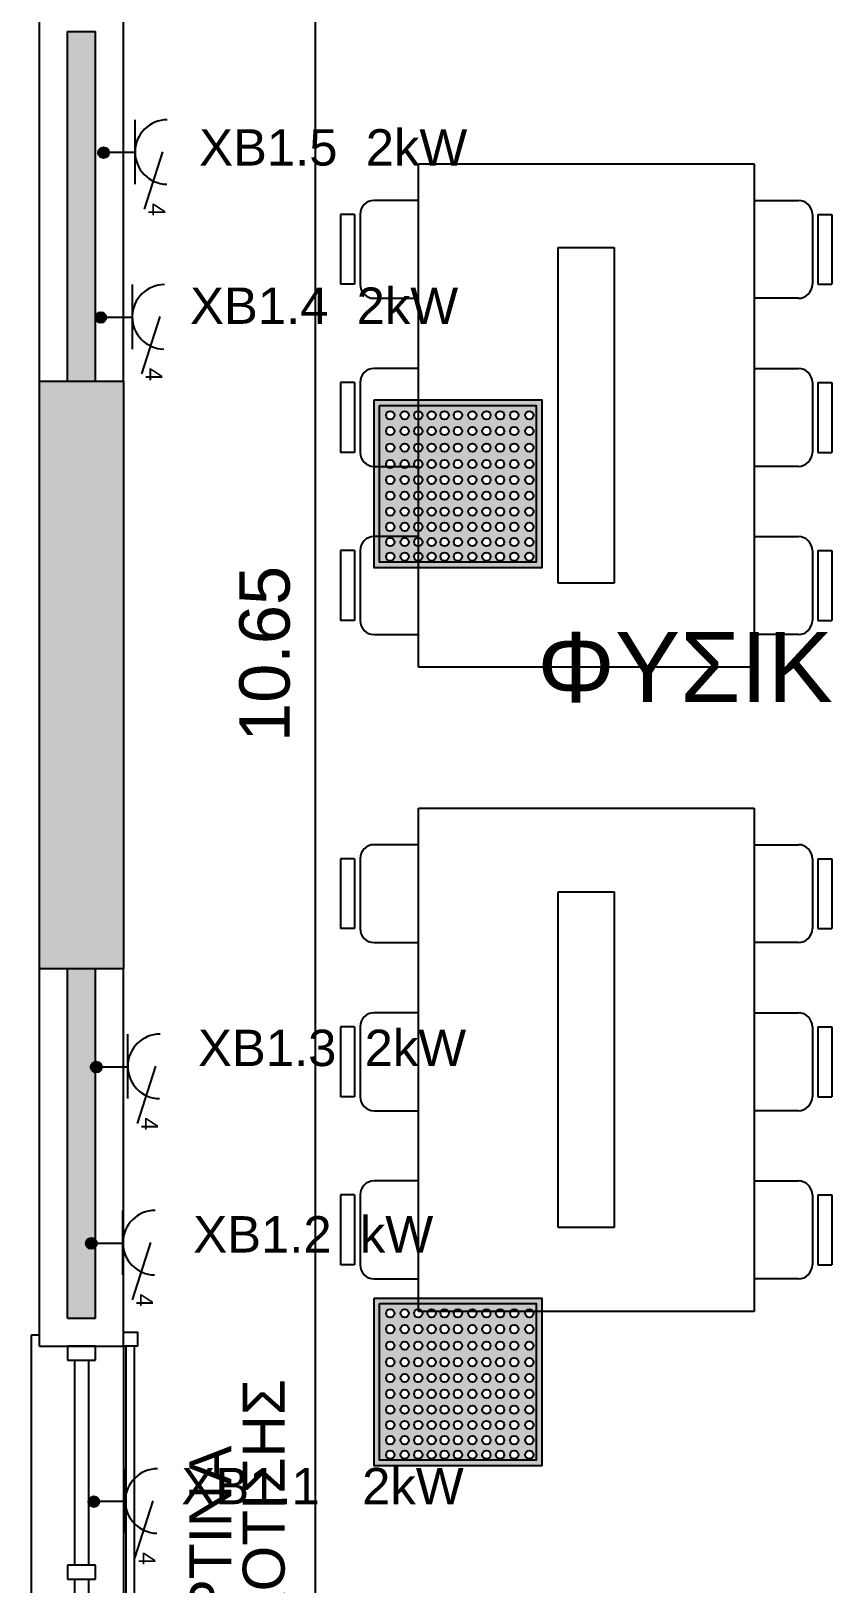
# Model space of a CAD drawing. Header units: metres. Extents: x -11 to 85, y -301 to 135.
# Drawn here: x 14.74 to 17.61, y -37.44 to -31.89 of the extents above; entities that cross this region are included whole.
import ezdxf

# ---------------------------------------------------------------- set-up
doc = ezdxf.new("R2010")
doc.units = ezdxf.units.M
doc.header["$LTSCALE"] = 0.036
doc.header["$PDMODE"] = 2
for name, color, linetype in [('arxitek borofos', 252, 'Continuous'), ('DIMBLK', 252, 'Continuous'), ('Epipla', 252, 'Continuous'), ('HLEK-SYMBOL', 3, 'Continuous'), ('HLEK_FL001_SYMBOLS', 230, 'Continuous'), ('Parathira', 252, 'Continuous')]:
    doc.layers.add(name, color=color, linetype=linetype)
doc.styles.add('COMU-N', font='arial.ttf')
doc.styles.get("Standard").update_dxf_attribs({"font": 'arial.ttf'})
doc.dimstyles.new('CADWDOT', dxfattribs={"dimscale": 0.1, "dimtxt": 1.8, "dimasz": 0.08, "dimexe": 2, "dimexo": 0, "dimgap": 0.09, "dimtad": 0, "dimrnd": 0.001, "dimzin": 0, "dimdsep": 46, "dimtxsty": 'Standard', "dimblk1": 'ARTDIM', "dimblk2": 'ARTDIM', "dimsah": 1, "dimcen": 0.09, "dimdle": 0.05, "dimse1": 1, "dimse2": 1, "dimadec": 0, "dimazin": 0, "dimtfac": 1, "dimtmove": 0, "dimatfit": 3, "dimldrblk": 'ARTDIM', "dimfxl": 2, "dimtvp": 0.9999, "dimtolj": 1, "dimtzin": 0, "dimarcsym": 0})

# ---------------------------------------------------------------- blocks, each defined once
blk = doc.blocks.new('A$C52D13D70')
at = {"layer": 'Parathira'}
for p, q in [((-0.33, 0.04), (-0.33, -2.44)), ((-0.3, 0.04), (-0.33, 0.04)), ((-0.1, 0), (-0.2, 0)), ((-0.2, 0), (-0.2, -0.05)), ((-0.1, -0.05), (-0.1, 0)), ((0, 0), (0, -2.4)), ((-0.2, -0.05), (-0.1, -0.05)), ((-0.175, -0.05), (-0.175, -0.7833)), ((-0.125, -0.05), (-0.125, -0.7833)), ((-0.1, -0.7833), (-0.2, -0.7833)), ((-0.2, -0.7833), (-0.2, -0.8333)), ((-0.1, -0.8333), (-0.1, -0.7833)), ((-0.2, -0.8333), (-0.1, -0.8333)), ((-0.175, -0.8333), (-0.175, -1.5667)), ((-0.125, -0.8333), (-0.125, -1.5667)), ((-0.1, -1.5667), (-0.2, -1.5667)), ((-0.2, -1.5667), (-0.2, -1.6167)), ((-0.1, -1.6167), (-0.1, -1.5667)), ((-0.2, -1.6167), (-0.1, -1.6167)), ((-0.175, -1.6167), (-0.175, -2.35)), ((-0.125, -1.6167), (-0.125, -2.35)), ((-0.1, -2.35), (-0.2, -2.35)), ((-0.2, -2.35), (-0.2, -2.4)), ((-0.1, -2.4), (-0.1, -2.35)), ((-0.33, -2.44), (-0.3, -2.44)), ((-0.2, -2.4), (-0.1, -2.4))]:
    blk.add_line(p, q, dxfattribs=at)
blk = doc.blocks.new('ARTDIM')
at = {"layer": 'DIMBLK'}
for p, q in [((0, -24.9975), (0, 24.9975)), ((-24.9975, 0), (24.9975, 0))]:
    blk.add_line(p, q, dxfattribs=at)
blk.add_circle((0, 0), 8.25, dxfattribs=at)
blk = doc.blocks.new('*D877')
at = {"layer": 'arxitek borofos', "color": 0, "lineweight": -2}
blk.add_line((15.7595, -28.801), (15.7595, -39.435), dxfattribs=at)
at = {"layer": 'Defpoints', "color": 0, "transparency": 16777216}
for p in [(15.0737, -28.793), (15.0737, -39.443), (15.7595, -39.443)]:
    blk.add_point(p, dxfattribs=at)
at = {"layer": 'arxitek borofos', "color": 0, "lineweight": -2, "xscale": 0.008, "yscale": 0.008, "zscale": 0.008}
for p, rotation in [((15.7595, -28.793), 90), ((15.7595, -39.443), 270)]:
    blk.add_blockref('ARTDIM', p, dxfattribs=dict(at, rotation=rotation))
at = {"layer": 'arxitek borofos', "color": 0, "insert": (15.5796, -34.118), "char_height": 0.18, "attachment_point": 5, "rotation": 90}
blk.add_mtext('\\A1;10.65', dxfattribs=at)
blk = doc.blocks.new('A$C074263FA')
at = {"layer": 'Epipla'}
for p, q in [((0.05, -0.01), (2.45, -0.01)), ((0.05, -0.04), (2.45, -0.04))]:
    blk.add_line(p, q, dxfattribs=at)
for points in [[(0, -0.05), (0, 0), (0.05, 0), (0.05, -0.05)], [(2.5, -0.05), (2.5, 0), (2.45, 0), (2.45, -0.05)]]:
    blk.add_lwpolyline(points, close=True, dxfattribs=at)
blk = doc.blocks.new('gJ6_a14')
at = {"linetype": 'Continuous'}
for p, q in [((-0.1176, 0.1119), (0.113, 0.1119)), ((0, 0.1119), (0, 0))]:
    blk.add_line(p, q, dxfattribs=at)
blk.add_arc((-0.0023, 0.2279), 0.1153, 180, 358.9566, dxfattribs=at)
blk = doc.blocks.new('*X1779')
at = {"color": 0}
for p, q in [((15.598, 2.587), (15.737, 2.727)), ((15.598, 2.622), (15.702, 2.727)), ((15.601, 2.607), (15.609, 2.616)), ((15.604, 2.646), (15.605, 2.647)), ((15.605, 2.559), (15.765, 2.719)), ((15.605, 2.577), (15.614, 2.585)), ((15.609, 2.652), (15.618, 2.66)), ((15.611, 2.547), (15.618, 2.554)), ((15.614, 2.621), (15.623, 2.63)), ((15.617, 2.536), (15.789, 2.707)), ((15.618, 2.59), (15.627, 2.599)), ((15.623, 2.665), (15.631, 2.674)), ((15.623, 2.559), (15.631, 2.568)), ((15.627, 2.634), (15.636, 2.643)), ((15.627, 2.528), (15.636, 2.537)), ((15.631, 2.603), (15.64, 2.612)), ((15.633, 2.516), (15.808, 2.691)), ((15.636, 2.678), (15.645, 2.687)), ((15.636, 2.572), (15.645, 2.581)), ((15.64, 2.647), (15.649, 2.656)), ((15.64, 2.541), (15.649, 2.55)), ((15.645, 2.616), (15.654, 2.625)), ((15.645, 2.51), (15.654, 2.519)), ((15.649, 2.691), (15.658, 2.7)), ((15.649, 2.585), (15.658, 2.594)), ((15.653, 2.501), (15.824, 2.672)), ((15.654, 2.66), (15.662, 2.669)), ((15.654, 2.554), (15.662, 2.563)), ((15.658, 2.63), (15.667, 2.638)), ((15.658, 2.523), (15.667, 2.532)), ((15.662, 2.705), (15.671, 2.714)), ((15.662, 2.599), (15.671, 2.607)), ((15.664, 2.494), (15.671, 2.501)), ((15.667, 2.674), (15.676, 2.683)), ((15.667, 2.568), (15.676, 2.577)), ((15.671, 2.643), (15.68, 2.652)), ((15.671, 2.537), (15.68, 2.546)), ((15.676, 2.718), (15.678, 2.721)), ((15.676, 2.489), (15.836, 2.648)), ((15.676, 2.612), (15.685, 2.621)), ((15.676, 2.506), (15.685, 2.515)), ((15.68, 2.687), (15.689, 2.696)), ((15.68, 2.581), (15.689, 2.59)), ((15.685, 2.656), (15.693, 2.665)), ((15.685, 2.55), (15.693, 2.559)), ((15.689, 2.625), (15.698, 2.634)), ((15.689, 2.519), (15.698, 2.528)), ((15.693, 2.7), (15.702, 2.709)), ((15.693, 2.594), (15.702, 2.603)), ((15.693, 2.488), (15.702, 2.497)), ((15.698, 2.669), (15.707, 2.678)), ((15.698, 2.563), (15.707, 2.572)), ((15.702, 2.638), (15.711, 2.647)), ((15.702, 2.532), (15.711, 2.541)), ((15.705, 2.482), (15.843, 2.62)), ((15.707, 2.714), (15.715, 2.722)), ((15.707, 2.607), (15.715, 2.616)), ((15.707, 2.501), (15.715, 2.51)), ((15.711, 2.683), (15.72, 2.691)), ((15.711, 2.577), (15.72, 2.585)), ((15.715, 2.652), (15.724, 2.66)), ((15.715, 2.546), (15.724, 2.554)), ((15.72, 2.727), (15.721, 2.728)), ((15.72, 2.621), (15.729, 2.63)), ((15.72, 2.515), (15.729, 2.523)), ((15.724, 2.696), (15.733, 2.705)), ((15.724, 2.59), (15.733, 2.599)), ((15.724, 2.484), (15.733, 2.493)), ((15.729, 2.665), (15.738, 2.674)), ((15.729, 2.559), (15.738, 2.568)), ((15.733, 2.634), (15.742, 2.643)), ((15.733, 2.528), (15.742, 2.537)), ((15.738, 2.709), (15.746, 2.718)), ((15.738, 2.603), (15.746, 2.612)), ((15.738, 2.497), (15.746, 2.506)), ((15.741, 2.482), (15.842, 2.584)), ((15.742, 2.678), (15.751, 2.687)), ((15.742, 2.572), (15.751, 2.581)), ((15.746, 2.647), (15.755, 2.656)), ((15.746, 2.541), (15.755, 2.55)), ((15.751, 2.722), (15.752, 2.724)), ((15.751, 2.616), (15.76, 2.625)), ((15.751, 2.51), (15.76, 2.519)), ((15.755, 2.691), (15.764, 2.7)), ((15.755, 2.585), (15.764, 2.594)), ((15.76, 2.66), (15.768, 2.669)), ((15.76, 2.554), (15.768, 2.563)), ((15.764, 2.63), (15.773, 2.638)), ((15.764, 2.523), (15.773, 2.532)), ((15.768, 2.705), (15.777, 2.714)), ((15.768, 2.599), (15.777, 2.607)), ((15.768, 2.493), (15.777, 2.501)), ((15.773, 2.674), (15.782, 2.683)), ((15.773, 2.568), (15.782, 2.577)), ((15.777, 2.643), (15.786, 2.652)), ((15.777, 2.537), (15.786, 2.546)), ((15.782, 2.612), (15.791, 2.621)), ((15.782, 2.506), (15.791, 2.515)), ((15.786, 2.687), (15.795, 2.696)), ((15.786, 2.581), (15.795, 2.59)), ((15.791, 2.656), (15.799, 2.665)), ((15.791, 2.55), (15.799, 2.559)), ((15.795, 2.625), (15.804, 2.634)), ((15.795, 2.519), (15.804, 2.528)), ((15.799, 2.594), (15.808, 2.603)), ((15.804, 2.669), (15.813, 2.678)), ((15.804, 2.563), (15.813, 2.572)), ((15.808, 2.638), (15.817, 2.647)), ((15.808, 2.532), (15.817, 2.541)), ((15.813, 2.607), (15.822, 2.616)), ((15.817, 2.577), (15.826, 2.585)), ((15.822, 2.652), (15.83, 2.66)), ((15.822, 2.546), (15.83, 2.554)), ((15.826, 2.621), (15.835, 2.63)), ((15.83, 2.59), (15.839, 2.599)), ((15.835, 2.559), (15.835, 2.56)), ((15.839, 2.634), (15.84, 2.635)), ((15.844, 2.603), (15.844, 2.603))]:
    blk.add_line(p, q, dxfattribs=at)
blk = doc.blocks.new('GJ6_A78')
at = {"layer": 'HLEK-SYMBOL', "color": 0, "linetype": 'Continuous'}
blk.add_circle((0, 0), 0.0989, dxfattribs=at)
at = {"layer": 'HLEK-SYMBOL', "color": 0, "xscale": 0.8, "yscale": 0.8, "zscale": 0.8}
blk.add_blockref('*X1779', (-12.576, -2.084), dxfattribs=at)
blk = doc.blocks.new('priza')
at = {"layer": 'HLEK_FL001_SYMBOLS', "xscale": 0.1951472641207488, "yscale": 0.1951472641207488, "zscale": 0.1951472641207488}
blk.add_blockref('GJ6_A78', (87.4, -100.4953), dxfattribs=at)
at = {"layer": 'HLEK_FL001_SYMBOLS', "rotation": 180}
blk.add_blockref('gJ6_a14', (87.4, -100.4952), dxfattribs=at)
blk = doc.blocks.new('priza tetrapli')
at = {"layer": 'HLEK_FL001_SYMBOLS', "ltscale": 5}
blk.add_line((444.1264, -18.901), (444.3314, -18.9664), dxfattribs=at)
at = {"layer": 'HLEK_FL001_SYMBOLS', "rotation": 180}
blk.add_blockref('priza', (531.5297, -119.6074), dxfattribs=at)
at = {"layer": 'HLEK_FL001_SYMBOLS', "ltscale": 5}
blk.add_text('4', height=0.06, dxfattribs=at).set_placement((444.3099, -18.9515))
blk = doc.blocks.new('led 46W tetragono')
at = {"layer": 'HLEK_FL001_SYMBOLS'}
h = blk.add_hatch(color=256, dxfattribs=at)
h.dxf.hatch_style = 1
h.paths.add_polyline_path([(104.7283, -8.1225), (104.7283, -8.7225), (105.3283, -8.7225), (105.3283, -8.1225)])
h.paths.add_polyline_path([(105.3083, -8.1425), (105.3083, -8.7025), (104.7483, -8.7025), (104.7483, -8.1425)], flags=16)
h.paths.add_polyline_path([(104.9493, -8.1771, -1), (104.9193, -8.1771, -1)], flags=0)
h.paths.add_polyline_path([(104.9954, -8.1771, -1), (104.9654, -8.1771, -1)], flags=0)
h.paths.add_polyline_path([(104.9014, -8.1771, -1), (104.8714, -8.1771, -1)], flags=0)
h.paths.add_polyline_path([(105.0432, -8.1771, -1), (105.0133, -8.1771, -1)], flags=0)
h.paths.add_polyline_path([(104.9493, -8.2338, -1), (104.9193, -8.2338, -1)], flags=0)
h.paths.add_polyline_path([(104.9954, -8.2338, -1), (104.9654, -8.2338, -1)], flags=0)
h.paths.add_polyline_path([(104.9014, -8.2338, -1), (104.8714, -8.2338, -1)], flags=0)
h.paths.add_polyline_path([(104.8526, -8.1771, -1), (104.8227, -8.1771, -1)], flags=0)
h.paths.add_polyline_path([(105.0432, -8.2338, -1), (105.0133, -8.2338, -1)], flags=0)
h.paths.add_polyline_path([(105.0946, -8.1771, -1), (105.0647, -8.1771, -1)], flags=0)
h.paths.add_polyline_path([(104.8526, -8.2338, -1), (104.8227, -8.2338, -1)], flags=0)
h.paths.add_polyline_path([(105.0946, -8.2338, -1), (105.0647, -8.2338, -1)], flags=0)
h.paths.add_polyline_path([(104.9493, -8.2927, -1), (104.9193, -8.2927, -1)], flags=0)
h.paths.add_polyline_path([(104.9954, -8.2927, -1), (104.9654, -8.2927, -1)], flags=0)
h.paths.add_polyline_path([(104.8012, -8.1771, -1), (104.7713, -8.1771, -1)], flags=0)
h.paths.add_polyline_path([(104.9014, -8.2927, -1), (104.8714, -8.2927, -1)], flags=0)
h.paths.add_polyline_path([(105.0432, -8.2927, -1), (105.0133, -8.2927, -1)], flags=0)
h.paths.add_polyline_path([(105.1452, -8.1771, -1), (105.1152, -8.1771, -1)], flags=0)
h.paths.add_polyline_path([(104.8012, -8.2338, -1), (104.7713, -8.2338, -1)], flags=0)
h.paths.add_polyline_path([(104.8526, -8.2927, -1), (104.8227, -8.2927, -1)], flags=0)
h.paths.add_polyline_path([(105.1452, -8.2338, -1), (105.1152, -8.2338, -1)], flags=0)
h.paths.add_polyline_path([(105.0946, -8.2927, -1), (105.0647, -8.2927, -1)], flags=0)
h.paths.add_polyline_path([(104.9493, -8.3517, -1), (104.9193, -8.3517, -1)], flags=0)
h.paths.add_polyline_path([(104.9954, -8.3517, -1), (104.9654, -8.3517, -1)], flags=0)
h.paths.add_polyline_path([(105.1939, -8.1771, -1), (105.164, -8.1771, -1)], flags=0)
h.paths.add_polyline_path([(104.9014, -8.3517, -1), (104.8714, -8.3517, -1)], flags=0)
h.paths.add_polyline_path([(105.0432, -8.3517, -1), (105.0133, -8.3517, -1)], flags=0)
h.paths.add_polyline_path([(104.8012, -8.2927, -1), (104.7713, -8.2927, -1)], flags=0)
h.paths.add_polyline_path([(105.1452, -8.2927, -1), (105.1152, -8.2927, -1)], flags=0)
h.paths.add_polyline_path([(105.1939, -8.2338, -1), (105.164, -8.2338, -1)], flags=0)
h.paths.add_polyline_path([(104.8526, -8.3517, -1), (104.8227, -8.3517, -1)], flags=0)
h.paths.add_polyline_path([(105.0946, -8.3517, -1), (105.0647, -8.3517, -1)], flags=0)
h.paths.add_polyline_path([(105.1939, -8.2927, -1), (105.164, -8.2927, -1)], flags=0)
h.paths.add_polyline_path([(105.2445, -8.1771, -1), (105.2145, -8.1771, -1)], flags=0)
h.paths.add_polyline_path([(104.8012, -8.3517, -1), (104.7713, -8.3517, -1)], flags=0)
h.paths.add_polyline_path([(104.9493, -8.4083, -1), (104.9193, -8.4083, -1)], flags=0)
h.paths.add_polyline_path([(104.9954, -8.4083, -1), (104.9654, -8.4083, -1)], flags=0)
h.paths.add_polyline_path([(105.1452, -8.3517, -1), (105.1152, -8.3517, -1)], flags=0)
h.paths.add_polyline_path([(104.9014, -8.4083, -1), (104.8714, -8.4083, -1)], flags=0)
h.paths.add_polyline_path([(105.0432, -8.4083, -1), (105.0133, -8.4083, -1)], flags=0)
h.paths.add_polyline_path([(105.2445, -8.2338, -1), (105.2145, -8.2338, -1)], flags=0)
h.paths.add_polyline_path([(104.8526, -8.4083, -1), (104.8227, -8.4083, -1)], flags=0)
h.paths.add_polyline_path([(105.0946, -8.4083, -1), (105.0647, -8.4083, -1)], flags=0)
h.paths.add_polyline_path([(105.1939, -8.3517, -1), (105.164, -8.3517, -1)], flags=0)
h.paths.add_polyline_path([(105.2445, -8.2927, -1), (105.2145, -8.2927, -1)], flags=0)
h.paths.add_polyline_path([(104.8012, -8.4083, -1), (104.7713, -8.4083, -1)], flags=0)
h.paths.add_polyline_path([(105.1452, -8.4083, -1), (105.1152, -8.4083, -1)], flags=0)
h.paths.add_polyline_path([(105.2985, -8.1771, -1), (105.2686, -8.1771, -1)], flags=0)
h.paths.add_polyline_path([(104.9493, -8.465, -1), (104.9193, -8.465, -1)], flags=0)
h.paths.add_polyline_path([(104.9954, -8.465, -1), (104.9654, -8.465, -1)], flags=0)
h.paths.add_polyline_path([(104.9014, -8.465, -1), (104.8714, -8.465, -1)], flags=0)
h.paths.add_polyline_path([(105.0432, -8.465, -1), (105.0133, -8.465, -1)], flags=0)
h.paths.add_polyline_path([(105.2985, -8.2338, -1), (105.2686, -8.2338, -1)], flags=0)
h.paths.add_polyline_path([(105.2445, -8.3517, -1), (105.2145, -8.3517, -1)], flags=0)
h.paths.add_polyline_path([(104.8526, -8.465, -1), (104.8227, -8.465, -1)], flags=0)
h.paths.add_polyline_path([(105.1939, -8.4083, -1), (105.164, -8.4083, -1)], flags=0)
h.paths.add_polyline_path([(105.0946, -8.465, -1), (105.0647, -8.465, -1)], flags=0)
h.paths.add_polyline_path([(105.2985, -8.2927, -1), (105.2686, -8.2927, -1)], flags=0)
h.paths.add_polyline_path([(104.8012, -8.465, -1), (104.7713, -8.465, -1)], flags=0)
h.paths.add_polyline_path([(105.1452, -8.465, -1), (105.1152, -8.465, -1)], flags=0)
h.paths.add_polyline_path([(105.2445, -8.4083, -1), (105.2145, -8.4083, -1)], flags=0)
h.paths.add_polyline_path([(104.9493, -8.5217, -1), (104.9193, -8.5217, -1)], flags=0)
h.paths.add_polyline_path([(104.9954, -8.5217, -1), (104.9654, -8.5217, -1)], flags=0)
h.paths.add_polyline_path([(105.2985, -8.3517, -1), (105.2686, -8.3517, -1)], flags=0)
h.paths.add_polyline_path([(104.9014, -8.5217, -1), (104.8714, -8.5217, -1)], flags=0)
h.paths.add_polyline_path([(105.0432, -8.5217, -1), (105.0133, -8.5217, -1)], flags=0)
h.paths.add_polyline_path([(105.1939, -8.465, -1), (105.164, -8.465, -1)], flags=0)
h.paths.add_polyline_path([(104.8526, -8.5217, -1), (104.8227, -8.5217, -1)], flags=0)
h.paths.add_polyline_path([(105.0946, -8.5217, -1), (105.0647, -8.5217, -1)], flags=0)
h.paths.add_polyline_path([(104.8012, -8.5217, -1), (104.7713, -8.5217, -1)], flags=0)
h.paths.add_polyline_path([(105.1452, -8.5217, -1), (105.1152, -8.5217, -1)], flags=0)
h.paths.add_polyline_path([(105.2985, -8.4083, -1), (105.2686, -8.4083, -1)], flags=0)
h.paths.add_polyline_path([(105.2445, -8.465, -1), (105.2145, -8.465, -1)], flags=0)
h.paths.add_polyline_path([(104.9493, -8.5761, -1), (104.9193, -8.5761, -1)], flags=0)
h.paths.add_polyline_path([(104.9954, -8.5761, -1), (104.9654, -8.5761, -1)], flags=0)
h.paths.add_polyline_path([(105.1939, -8.5217, -1), (105.164, -8.5217, -1)], flags=0)
h.paths.add_polyline_path([(104.9014, -8.5761, -1), (104.8714, -8.5761, -1)], flags=0)
h.paths.add_polyline_path([(105.0432, -8.5761, -1), (105.0133, -8.5761, -1)], flags=0)
h.paths.add_polyline_path([(104.8526, -8.5761, -1), (104.8227, -8.5761, -1)], flags=0)
h.paths.add_polyline_path([(105.0946, -8.5761, -1), (105.0647, -8.5761, -1)], flags=0)
h.paths.add_polyline_path([(105.2985, -8.465, -1), (105.2686, -8.465, -1)], flags=0)
h.paths.add_polyline_path([(104.8012, -8.5761, -1), (104.7713, -8.5761, -1)], flags=0)
h.paths.add_polyline_path([(105.2445, -8.5217, -1), (105.2145, -8.5217, -1)], flags=0)
h.paths.add_polyline_path([(105.1452, -8.5761, -1), (105.1152, -8.5761, -1)], flags=0)
h.paths.add_polyline_path([(105.1939, -8.5761, -1), (105.164, -8.5761, -1)], flags=0)
h.paths.add_polyline_path([(104.9493, -8.6305, -1), (104.9193, -8.6305, -1)], flags=0)
h.paths.add_polyline_path([(104.9954, -8.6305, -1), (104.9654, -8.6305, -1)], flags=0)
h.paths.add_polyline_path([(104.9014, -8.6305, -1), (104.8714, -8.6305, -1)], flags=0)
h.paths.add_polyline_path([(105.0432, -8.6305, -1), (105.0133, -8.6305, -1)], flags=0)
h.paths.add_polyline_path([(105.2985, -8.5217, -1), (105.2686, -8.5217, -1)], flags=0)
h.paths.add_polyline_path([(104.8526, -8.6305, -1), (104.8227, -8.6305, -1)], flags=0)
h.paths.add_polyline_path([(105.0946, -8.6305, -1), (105.0647, -8.6305, -1)], flags=0)
h.paths.add_polyline_path([(105.2445, -8.5761, -1), (105.2145, -8.5761, -1)], flags=0)
h.paths.add_polyline_path([(104.8012, -8.6305, -1), (104.7713, -8.6305, -1)], flags=0)
h.paths.add_polyline_path([(105.1452, -8.6305, -1), (105.1152, -8.6305, -1)], flags=0)
h.paths.add_polyline_path([(105.1939, -8.6305, -1), (105.164, -8.6305, -1)], flags=0)
h.paths.add_polyline_path([(104.9493, -8.6826, -1), (104.9193, -8.6826, -1)], flags=0)
h.paths.add_polyline_path([(104.9954, -8.6826, -1), (104.9654, -8.6826, -1)], flags=0)
h.paths.add_polyline_path([(105.2985, -8.5761, -1), (105.2686, -8.5761, -1)], flags=0)
h.paths.add_polyline_path([(104.9014, -8.6826, -1), (104.8714, -8.6826, -1)], flags=0)
h.paths.add_polyline_path([(105.0432, -8.6826, -1), (105.0133, -8.6826, -1)], flags=0)
h.paths.add_polyline_path([(104.8526, -8.6826, -1), (104.8227, -8.6826, -1)], flags=0)
h.paths.add_polyline_path([(105.0946, -8.6826, -1), (105.0647, -8.6826, -1)], flags=0)
h.paths.add_polyline_path([(105.2445, -8.6305, -1), (105.2145, -8.6305, -1)], flags=0)
h.paths.add_polyline_path([(104.8012, -8.6826, -1), (104.7713, -8.6826, -1)], flags=0)
h.paths.add_polyline_path([(105.1452, -8.6826, -1), (105.1152, -8.6826, -1)], flags=0)
h.paths.add_polyline_path([(105.1939, -8.6826, -1), (105.164, -8.6826, -1)], flags=0)
h.paths.add_polyline_path([(105.2985, -8.6305, -1), (105.2686, -8.6305, -1)], flags=0)
h.paths.add_polyline_path([(105.2445, -8.6826, -1), (105.2145, -8.6826, -1)], flags=0)
h.paths.add_polyline_path([(105.2985, -8.6826, -1), (105.2686, -8.6826, -1)], flags=0)
h = blk.add_hatch(color=181, dxfattribs=at)
h.dxf.hatch_style = 1
h.paths.add_polyline_path([(104.7483, -8.1425), (104.7483, -8.7025), (105.3083, -8.7025), (105.3083, -8.1425)])
h.paths.add_polyline_path([(104.9954, -8.3517, -1), (104.9654, -8.3517, -1)], flags=16)
h.paths.add_polyline_path([(105.0432, -8.3517, -1), (105.0133, -8.3517, -1)], flags=16)
h.paths.add_polyline_path([(104.9654, -8.2927, -1), (104.9954, -8.2927, -1)], flags=16)
h.paths.add_polyline_path([(105.0133, -8.2927, -1), (105.0432, -8.2927, -1)], flags=16)
h.paths.add_polyline_path([(104.9493, -8.3517, -1), (104.9193, -8.3517, -1)], flags=16)
h.paths.add_polyline_path([(104.9193, -8.2927, -1), (104.9493, -8.2927, -1)], flags=16)
h.paths.add_polyline_path([(105.0946, -8.3517, -1), (105.0647, -8.3517, -1)], flags=16)
h.paths.add_polyline_path([(105.0647, -8.2927, -1), (105.0946, -8.2927, -1)], flags=16)
h.paths.add_polyline_path([(104.9954, -8.4083, -1), (104.9654, -8.4083, -1)], flags=16)
h.paths.add_polyline_path([(105.0432, -8.4083, -1), (105.0133, -8.4083, -1)], flags=16)
h.paths.add_polyline_path([(104.9654, -8.2338, -1), (104.9954, -8.2338, -1)], flags=16)
h.paths.add_polyline_path([(105.0133, -8.2338, -1), (105.0432, -8.2338, -1)], flags=16)
h.paths.add_polyline_path([(104.9493, -8.4083, -1), (104.9193, -8.4083, -1)], flags=16)
h.paths.add_polyline_path([(105.0946, -8.4083, -1), (105.0647, -8.4083, -1)], flags=16)
h.paths.add_polyline_path([(104.9193, -8.2338, -1), (104.9493, -8.2338, -1)], flags=16)
h.paths.add_polyline_path([(105.0647, -8.2338, -1), (105.0946, -8.2338, -1)], flags=16)
h.paths.add_polyline_path([(104.9014, -8.3517, -1), (104.8714, -8.3517, -1)], flags=16)
h.paths.add_polyline_path([(104.8714, -8.2927, -1), (104.9014, -8.2927, -1)], flags=16)
h.paths.add_polyline_path([(105.1452, -8.3517, -1), (105.1152, -8.3517, -1)], flags=16)
h.paths.add_polyline_path([(105.1152, -8.2927, -1), (105.1452, -8.2927, -1)], flags=16)
h.paths.add_polyline_path([(104.9954, -8.465, -1), (104.9654, -8.465, -1)], flags=16)
h.paths.add_polyline_path([(105.0432, -8.465, -1), (105.0133, -8.465, -1)], flags=16)
h.paths.add_polyline_path([(104.9014, -8.4083, -1), (104.8714, -8.4083, -1)], flags=16)
h.paths.add_polyline_path([(104.8714, -8.2338, -1), (104.9014, -8.2338, -1)], flags=16)
h.paths.add_polyline_path([(104.9654, -8.1771, -1), (104.9954, -8.1771, -1)], flags=16)
h.paths.add_polyline_path([(105.0133, -8.1771, -1), (105.0432, -8.1771, -1)], flags=16)
h.paths.add_polyline_path([(105.1452, -8.4083, -1), (105.1152, -8.4083, -1)], flags=16)
h.paths.add_polyline_path([(104.9493, -8.465, -1), (104.9193, -8.465, -1)], flags=16)
h.paths.add_polyline_path([(105.1152, -8.2338, -1), (105.1452, -8.2338, -1)], flags=16)
h.paths.add_polyline_path([(105.0946, -8.465, -1), (105.0647, -8.465, -1)], flags=16)
h.paths.add_polyline_path([(104.9193, -8.1771, -1), (104.9493, -8.1771, -1)], flags=16)
h.paths.add_polyline_path([(105.0647, -8.1771, -1), (105.0946, -8.1771, -1)], flags=16)
h.paths.add_polyline_path([(104.8526, -8.3517, -1), (104.8227, -8.3517, -1)], flags=16)
h.paths.add_polyline_path([(104.8227, -8.2927, -1), (104.8526, -8.2927, -1)], flags=16)
h.paths.add_polyline_path([(105.1939, -8.3517, -1), (105.164, -8.3517, -1)], flags=16)
h.paths.add_polyline_path([(105.164, -8.2927, -1), (105.1939, -8.2927, -1)], flags=16)
h.paths.add_polyline_path([(104.9014, -8.465, -1), (104.8714, -8.465, -1)], flags=16)
h.paths.add_polyline_path([(104.8526, -8.4083, -1), (104.8227, -8.4083, -1)], flags=16)
h.paths.add_polyline_path([(105.1452, -8.465, -1), (105.1152, -8.465, -1)], flags=16)
h.paths.add_polyline_path([(104.8714, -8.1771, -1), (104.9014, -8.1771, -1)], flags=16)
h.paths.add_polyline_path([(104.8227, -8.2338, -1), (104.8526, -8.2338, -1)], flags=16)
h.paths.add_polyline_path([(105.1939, -8.4083, -1), (105.164, -8.4083, -1)], flags=16)
h.paths.add_polyline_path([(105.1152, -8.1771, -1), (105.1452, -8.1771, -1)], flags=16)
h.paths.add_polyline_path([(104.9954, -8.5217, -1), (104.9654, -8.5217, -1)], flags=16)
h.paths.add_polyline_path([(105.0432, -8.5217, -1), (105.0133, -8.5217, -1)], flags=16)
h.paths.add_polyline_path([(105.164, -8.2338, -1), (105.1939, -8.2338, -1)], flags=16)
h.paths.add_polyline_path([(104.9493, -8.5217, -1), (104.9193, -8.5217, -1)], flags=16)
h.paths.add_polyline_path([(105.0946, -8.5217, -1), (105.0647, -8.5217, -1)], flags=16)
h.paths.add_polyline_path([(104.8526, -8.465, -1), (104.8227, -8.465, -1)], flags=16)
h.paths.add_polyline_path([(104.8012, -8.3517, -1), (104.7713, -8.3517, -1)], flags=16)
h.paths.add_polyline_path([(104.7713, -8.2927, -1), (104.8012, -8.2927, -1)], flags=16)
h.paths.add_polyline_path([(104.8227, -8.1771, -1), (104.8526, -8.1771, -1)], flags=16)
h.paths.add_polyline_path([(105.1939, -8.465, -1), (105.164, -8.465, -1)], flags=16)
h.paths.add_polyline_path([(105.2445, -8.3517, -1), (105.2145, -8.3517, -1)], flags=16)
h.paths.add_polyline_path([(104.9014, -8.5217, -1), (104.8714, -8.5217, -1)], flags=16)
h.paths.add_polyline_path([(105.2145, -8.2927, -1), (105.2445, -8.2927, -1)], flags=16)
h.paths.add_polyline_path([(105.164, -8.1771, -1), (105.1939, -8.1771, -1)], flags=16)
h.paths.add_polyline_path([(104.8012, -8.4083, -1), (104.7713, -8.4083, -1)], flags=16)
h.paths.add_polyline_path([(105.1452, -8.5217, -1), (105.1152, -8.5217, -1)], flags=16)
h.paths.add_polyline_path([(104.7713, -8.2338, -1), (104.8012, -8.2338, -1)], flags=16)
h.paths.add_polyline_path([(105.2445, -8.4083, -1), (105.2145, -8.4083, -1)], flags=16)
h.paths.add_polyline_path([(105.2145, -8.2338, -1), (105.2445, -8.2338, -1)], flags=16)
h.paths.add_polyline_path([(104.9954, -8.5761, -1), (104.9654, -8.5761, -1)], flags=16)
h.paths.add_polyline_path([(105.0432, -8.5761, -1), (105.0133, -8.5761, -1)], flags=16)
h.paths.add_polyline_path([(104.8526, -8.5217, -1), (104.8227, -8.5217, -1)], flags=16)
h.paths.add_polyline_path([(104.8012, -8.465, -1), (104.7713, -8.465, -1)], flags=16)
h.paths.add_polyline_path([(104.9493, -8.5761, -1), (104.9193, -8.5761, -1)], flags=16)
h.paths.add_polyline_path([(105.0946, -8.5761, -1), (105.0647, -8.5761, -1)], flags=16)
h.paths.add_polyline_path([(105.1939, -8.5217, -1), (105.164, -8.5217, -1)], flags=16)
h.paths.add_polyline_path([(104.7713, -8.1771, -1), (104.8012, -8.1771, -1)], flags=16)
h.paths.add_polyline_path([(105.2445, -8.465, -1), (105.2145, -8.465, -1)], flags=16)
h.paths.add_polyline_path([(105.2145, -8.1771, -1), (105.2445, -8.1771, -1)], flags=16)
h.paths.add_polyline_path([(104.9014, -8.5761, -1), (104.8714, -8.5761, -1)], flags=16)
h.paths.add_polyline_path([(105.1452, -8.5761, -1), (105.1152, -8.5761, -1)], flags=16)
h.paths.add_polyline_path([(105.2985, -8.3517, -1), (105.2686, -8.3517, -1)], flags=16)
h.paths.add_polyline_path([(105.2686, -8.2927, -1), (105.2985, -8.2927, -1)], flags=16)
h.paths.add_polyline_path([(105.2985, -8.4083, -1), (105.2686, -8.4083, -1)], flags=16)
h.paths.add_polyline_path([(104.8012, -8.5217, -1), (104.7713, -8.5217, -1)], flags=16)
h.paths.add_polyline_path([(105.2686, -8.2338, -1), (105.2985, -8.2338, -1)], flags=16)
h.paths.add_polyline_path([(105.2445, -8.5217, -1), (105.2145, -8.5217, -1)], flags=16)
h.paths.add_polyline_path([(104.8526, -8.5761, -1), (104.8227, -8.5761, -1)], flags=16)
h.paths.add_polyline_path([(104.9954, -8.6305, -1), (104.9654, -8.6305, -1)], flags=16)
h.paths.add_polyline_path([(105.1939, -8.5761, -1), (105.164, -8.5761, -1)], flags=16)
h.paths.add_polyline_path([(105.0432, -8.6305, -1), (105.0133, -8.6305, -1)], flags=16)
h.paths.add_polyline_path([(104.9493, -8.6305, -1), (104.9193, -8.6305, -1)], flags=16)
h.paths.add_polyline_path([(105.2985, -8.465, -1), (105.2686, -8.465, -1)], flags=16)
h.paths.add_polyline_path([(105.0946, -8.6305, -1), (105.0647, -8.6305, -1)], flags=16)
h.paths.add_polyline_path([(105.2686, -8.1771, -1), (105.2985, -8.1771, -1)], flags=16)
h.paths.add_polyline_path([(104.9014, -8.6305, -1), (104.8714, -8.6305, -1)], flags=16)
h.paths.add_polyline_path([(105.1452, -8.6305, -1), (105.1152, -8.6305, -1)], flags=16)
h.paths.add_polyline_path([(104.8012, -8.5761, -1), (104.7713, -8.5761, -1)], flags=16)
h.paths.add_polyline_path([(105.2445, -8.5761, -1), (105.2145, -8.5761, -1)], flags=16)
h.paths.add_polyline_path([(105.2985, -8.5217, -1), (105.2686, -8.5217, -1)], flags=16)
h.paths.add_polyline_path([(104.8526, -8.6305, -1), (104.8227, -8.6305, -1)], flags=16)
h.paths.add_polyline_path([(105.1939, -8.6305, -1), (105.164, -8.6305, -1)], flags=16)
h.paths.add_polyline_path([(104.9954, -8.6826, -1), (104.9654, -8.6826, -1)], flags=16)
h.paths.add_polyline_path([(105.0432, -8.6826, -1), (105.0133, -8.6826, -1)], flags=16)
h.paths.add_polyline_path([(104.9493, -8.6826, -1), (104.9193, -8.6826, -1)], flags=16)
h.paths.add_polyline_path([(105.0946, -8.6826, -1), (105.0647, -8.6826, -1)], flags=16)
h.paths.add_polyline_path([(104.8012, -8.6305, -1), (104.7713, -8.6305, -1)], flags=16)
h.paths.add_polyline_path([(104.9014, -8.6826, -1), (104.8714, -8.6826, -1)], flags=16)
h.paths.add_polyline_path([(105.2985, -8.5761, -1), (105.2686, -8.5761, -1)], flags=16)
h.paths.add_polyline_path([(105.1452, -8.6826, -1), (105.1152, -8.6826, -1)], flags=16)
h.paths.add_polyline_path([(105.2445, -8.6305, -1), (105.2145, -8.6305, -1)], flags=16)
h.paths.add_polyline_path([(104.8526, -8.6826, -1), (104.8227, -8.6826, -1)], flags=16)
h.paths.add_polyline_path([(105.1939, -8.6826, -1), (105.164, -8.6826, -1)], flags=16)
h.paths.add_polyline_path([(105.2985, -8.6305, -1), (105.2686, -8.6305, -1)], flags=16)
h.paths.add_polyline_path([(104.8012, -8.6826, -1), (104.7713, -8.6826, -1)], flags=16)
h.paths.add_polyline_path([(105.2445, -8.6826, -1), (105.2145, -8.6826, -1)], flags=16)
h.paths.add_polyline_path([(105.2985, -8.6826, -1), (105.2686, -8.6826, -1)], flags=16)
for points in [[(104.7283, -8.1225), (105.3283, -8.1225), (105.3283, -8.7225), (104.7283, -8.7225)], [(104.7483, -8.1425), (105.3083, -8.1425), (105.3083, -8.7025), (104.7483, -8.7025)]]:
    blk.add_lwpolyline(points, close=True, dxfattribs=at)
for centre in [(104.7862, -8.1771), (104.8377, -8.1771), (104.8864, -8.1771), (104.9343, -8.1771), (104.9804, -8.1771), (105.0282, -8.1771), (105.0797, -8.1771), (105.1302, -8.1771), (105.1789, -8.1771), (105.2295, -8.1771), (105.2835, -8.1771), (104.7862, -8.2338), (104.8377, -8.2338), (104.8864, -8.2338), (104.9343, -8.2338), (104.9804, -8.2338), (105.0282, -8.2338), (105.0797, -8.2338), (105.1302, -8.2338), (105.1789, -8.2338), (105.2295, -8.2338), (105.2835, -8.2338), (104.7862, -8.2927), (104.8377, -8.2927), (104.8864, -8.2927), (104.9343, -8.2927), (104.9804, -8.2927), (105.0282, -8.2927), (105.0797, -8.2927), (105.1302, -8.2927), (105.1789, -8.2927), (105.2295, -8.2927), (105.2835, -8.2927), (104.7862, -8.3517), (104.8377, -8.3517), (104.8864, -8.3517), (104.9343, -8.3517), (104.9804, -8.3517), (105.0282, -8.3517), (105.0797, -8.3517), (105.1302, -8.3517), (105.1789, -8.3517), (105.2295, -8.3517), (105.2835, -8.3517), (104.7862, -8.4083), (104.8377, -8.4083), (104.8864, -8.4083), (104.9343, -8.4083), (104.9804, -8.4083), (105.0282, -8.4083), (105.0797, -8.4083), (105.1302, -8.4083), (105.1789, -8.4083), (105.2295, -8.4083), (105.2835, -8.4083), (104.7862, -8.465), (104.8377, -8.465), (104.8864, -8.465), (104.9343, -8.465), (104.9804, -8.465), (105.0282, -8.465), (105.0797, -8.465), (105.1302, -8.465), (105.1789, -8.465), (105.2295, -8.465), (105.2835, -8.465), (104.7862, -8.5217), (104.8377, -8.5217), (104.8864, -8.5217), (104.9343, -8.5217), (104.9804, -8.5217), (105.0282, -8.5217), (105.0797, -8.5217), (105.1302, -8.5217), (105.1789, -8.5217), (105.2295, -8.5217), (105.2835, -8.5217), (104.7862, -8.5761), (104.8377, -8.5761), (104.8864, -8.5761), (104.9343, -8.5761), (104.9804, -8.5761), (105.0282, -8.5761), (105.0797, -8.5761), (105.1302, -8.5761), (105.1789, -8.5761), (105.2295, -8.5761), (105.2835, -8.5761), (104.7862, -8.6305), (104.8377, -8.6305), (104.8864, -8.6305), (104.9343, -8.6305), (104.9804, -8.6305), (105.0282, -8.6305), (105.0797, -8.6305), (105.1302, -8.6305), (105.1789, -8.6305), (105.2295, -8.6305), (105.2835, -8.6305), (104.7862, -8.6826), (104.8377, -8.6826), (104.8864, -8.6826), (104.9343, -8.6826), (104.9804, -8.6826), (105.0282, -8.6826), (105.0797, -8.6826), (105.1302, -8.6826), (105.1789, -8.6826), (105.2295, -8.6826), (105.2835, -8.6826)]:
    blk.add_circle(centre, 0.015, dxfattribs=at)

msp = doc.modelspace()

# ---------------------------------------------------------------- hatches: boundary and pattern name
at = {"layer": 'arxitek borofos'}
for points in [[(14.9737, -31.893), (14.8737, -31.893), (14.8737, -33.143), (14.9737, -33.143)], [(15.0737, -33.143), (14.7737, -33.143), (14.7737, -35.243), (15.0737, -35.243)], [(14.9737, -35.243), (14.8737, -35.243), (14.8737, -36.493), (14.9737, -36.493)]]:
    msp.add_hatch(color=256, dxfattribs=at).paths.add_polyline_path(points)

# ---------------------------------------------------------------- linework, layer by layer
for p, q in [((14.7737, -33.143), (14.7737, -31.793)), ((15.0737, -33.143), (15.0737, -31.793)), ((14.8737, -33.143), (14.8737, -31.893)), ((14.8737, -31.893), (14.9737, -31.893)), ((14.9737, -33.143), (14.9737, -31.893)), ((16.1285, -32.3656), (17.3285, -32.3656)), ((16.1285, -34.1656), (16.1285, -32.3656)), ((17.3285, -32.3656), (17.3285, -34.1656)), ((16.1247, -32.4967), (15.97, -32.4967)), ((17.3324, -32.4967), (17.4871, -32.4967)), ((15.85, -32.5467), (15.85, -32.7967)), ((15.9, -32.5467), (15.85, -32.5467)), ((15.9, -32.5467), (15.9, -32.7967)), ((15.92, -32.5467), (15.92, -32.7967)), ((17.5371, -32.5467), (17.5371, -32.7967)), ((17.5571, -32.5467), (17.5571, -32.7967)), ((17.5571, -32.5467), (17.6071, -32.5467)), ((17.6071, -32.5467), (17.6071, -32.7967)), ((16.6285, -33.8656), (16.6285, -32.6656)), ((16.6285, -32.6656), (16.8285, -32.6656)), ((16.8285, -32.6656), (16.8285, -33.8656)), ((15.9, -32.7967), (15.85, -32.7967)), ((17.5571, -32.7967), (17.6071, -32.7967)), ((15.97, -32.8467), (16.1247, -32.8467)), ((17.4871, -32.8467), (17.3324, -32.8467)), ((16.1247, -33.0976), (15.97, -33.0976)), ((17.3324, -33.0976), (17.4871, -33.0976)), ((14.7737, -33.143), (15.0737, -33.143)), ((14.7737, -35.243), (14.7737, -33.143)), ((15.0737, -33.143), (15.0737, -35.243)), ((15.85, -33.1476), (15.85, -33.3976)), ((15.9, -33.1476), (15.85, -33.1476)), ((15.9, -33.1476), (15.9, -33.3976)), ((15.92, -33.1476), (15.92, -33.3976)), ((17.5371, -33.1476), (17.5371, -33.3976)), ((17.5571, -33.1476), (17.5571, -33.3976)), ((17.5571, -33.1476), (17.6071, -33.1476)), ((17.6071, -33.1476), (17.6071, -33.3976)), ((15.9, -33.3976), (15.85, -33.3976)), ((17.5571, -33.3976), (17.6071, -33.3976)), ((15.97, -33.4476), (16.1247, -33.4476)), ((17.4871, -33.4476), (17.3324, -33.4476)), ((15.85, -33.7486), (15.85, -33.9986)), ((15.9, -33.7486), (15.85, -33.7486)), ((15.9, -33.7486), (15.9, -33.9986)), ((15.92, -33.7486), (15.92, -33.9986)), ((16.1247, -33.6986), (15.97, -33.6986)), ((17.3324, -33.6986), (17.4871, -33.6986)), ((17.5371, -33.7486), (17.5371, -33.9986)), ((17.5571, -33.7486), (17.5571, -33.9986)), ((17.5571, -33.7486), (17.6071, -33.7486)), ((17.6071, -33.7486), (17.6071, -33.9986)), ((16.8285, -33.8656), (16.6285, -33.8656)), ((15.9, -33.9986), (15.85, -33.9986)), ((17.5571, -33.9986), (17.6071, -33.9986)), ((15.97, -34.0486), (16.1247, -34.0486)), ((17.4871, -34.0486), (17.3324, -34.0486)), ((17.3285, -34.1656), (16.1285, -34.1656)), ((16.1285, -34.669), (17.3285, -34.669)), ((16.1285, -36.469), (16.1285, -34.669)), ((17.3285, -34.669), (17.3285, -36.469)), ((16.1247, -34.8001), (15.97, -34.8001)), ((17.3324, -34.8001), (17.4871, -34.8001)), ((15.85, -34.8501), (15.85, -35.1001)), ((15.9, -34.8501), (15.85, -34.8501)), ((15.9, -34.8501), (15.9, -35.1001)), ((15.92, -34.8501), (15.92, -35.1001)), ((17.5371, -34.8501), (17.5371, -35.1001)), ((17.5571, -34.8501), (17.5571, -35.1001)), ((17.5571, -34.8501), (17.6071, -34.8501)), ((17.6071, -34.8501), (17.6071, -35.1001)), ((16.6285, -36.169), (16.6285, -34.969)), ((16.6285, -34.969), (16.8285, -34.969)), ((16.8285, -34.969), (16.8285, -36.169)), ((15.9, -35.1001), (15.85, -35.1001)), ((17.5571, -35.1001), (17.6071, -35.1001)), ((15.97, -35.1501), (16.1247, -35.1501)), ((17.4871, -35.1501), (17.3324, -35.1501)), ((14.7737, -35.243), (15.0737, -35.243)), ((14.7737, -36.593), (14.7737, -35.243)), ((14.8737, -36.493), (14.8737, -35.243)), ((14.9737, -36.493), (14.9737, -35.243)), ((15.0737, -36.593), (15.0737, -35.243)), ((16.1247, -35.4011), (15.97, -35.4011)), ((17.3324, -35.4011), (17.4871, -35.4011)), ((15.85, -35.4511), (15.85, -35.7011)), ((15.9, -35.4511), (15.85, -35.4511)), ((15.9, -35.4511), (15.9, -35.7011)), ((15.92, -35.4511), (15.92, -35.7011)), ((17.5371, -35.4511), (17.5371, -35.7011)), ((17.5571, -35.4511), (17.5571, -35.7011)), ((17.5571, -35.4511), (17.6071, -35.4511)), ((17.6071, -35.4511), (17.6071, -35.7011)), ((15.9, -35.7011), (15.85, -35.7011)), ((15.97, -35.7511), (16.1247, -35.7511)), ((17.4871, -35.7511), (17.3324, -35.7511)), ((17.5571, -35.7011), (17.6071, -35.7011)), ((16.1247, -36.002), (15.97, -36.002)), ((17.3324, -36.002), (17.4871, -36.002)), ((15.85, -36.052), (15.85, -36.302)), ((15.9, -36.052), (15.85, -36.052)), ((15.9, -36.052), (15.9, -36.302)), ((15.92, -36.052), (15.92, -36.302)), ((17.5371, -36.052), (17.5371, -36.302)), ((17.5571, -36.052), (17.5571, -36.302)), ((17.5571, -36.052), (17.6071, -36.052)), ((17.6071, -36.052), (17.6071, -36.302)), ((16.8285, -36.169), (16.6285, -36.169)), ((15.9, -36.302), (15.85, -36.302)), ((17.5571, -36.302), (17.6071, -36.302)), ((15.97, -36.352), (16.1247, -36.352)), ((17.4871, -36.352), (17.3324, -36.352)), ((17.3285, -36.469), (16.1285, -36.469)), ((14.8737, -36.493), (14.9737, -36.493)), ((14.7737, -36.593), (15.0737, -36.593))]:
    msp.add_line(p, q, dxfattribs=at)
for centre, start, end in [((15.97, -32.5467), 90, 180), ((17.4871, -32.5467), 0, 90), ((15.97, -32.7967), 180, 270), ((17.4871, -32.7967), 270, 0), ((15.97, -33.1476), 90, 180), ((17.4871, -33.1476), 0, 90), ((15.97, -33.3976), 180, 270), ((17.4871, -33.3976), 270, 0), ((15.97, -33.7486), 90, 180), ((17.4871, -33.7486), 0, 90), ((15.97, -33.9986), 180, 270), ((17.4871, -33.9986), 270, 0), ((15.97, -34.8501), 90, 180), ((17.4871, -34.8501), 0, 90), ((15.97, -35.1001), 180, 270), ((17.4871, -35.1001), 270, 0), ((15.97, -35.4511), 90, 180), ((17.4871, -35.4511), 0, 90), ((15.97, -35.7011), 180, 270), ((17.4871, -35.7011), 270, 0), ((15.97, -36.052), 90, 180), ((17.4871, -36.052), 0, 90), ((15.97, -36.302), 180, 270), ((17.4871, -36.302), 270, 0)]:
    msp.add_arc(centre, 0.05, start, end, dxfattribs=at)

# ---------------------------------------------------------------- block references
msp.add_blockref('A$C52D13D70', (15.0737, -36.593), dxfattribs=at)
at = {"layer": 'arxitek borofos', "xscale": -1, "rotation": 270}
msp.add_blockref('A$C074263FA', (15.1237, -39.043), dxfattribs=at)
at = {"layer": 'HLEK_FL001_SYMBOLS', "rotation": 270}
for p in [(34.1151, 411.8036), (34.1051, 411.2143), (34.0891, 408.5347), (34.0715, 407.9044), (34.0801, 406.981)]:
    msp.add_blockref('priza tetrapli', p, dxfattribs=at)
at = {"layer": 'HLEK_FL001_SYMBOLS'}
for p in [(-88.7583, -25.0876), (-88.7583, -28.2983)]:
    msp.add_blockref('led 46W tetragono', p, dxfattribs=at)

# ---------------------------------------------------------------- texts
at = {"layer": 'arxitek borofos', "style": 'COMU-N'}
msp.add_text('ΦΥΣΙΚΗΣ - ΧΗΜΕΙΑΣ', height=0.25, dxfattribs=at).set_placement((16.5529, -34.2899))
for s, p in [('ΣΥΣΚΟΤΙΣΗΣ', (15.6504, -38.008)), ('ΚΟΥΡΤΙΝΑ', (15.4593, -38.008))]:
    msp.add_text(s, height=0.15, rotation=90, dxfattribs=at).set_placement(p)
at = {"layer": 'HLEK_FL001_SYMBOLS', "char_height": 0.13, "attachment_point": 1, "style": 'COMU-N'}
for s, width, heights, insert in [('{\\fArial|b0|i0|c161|p34;ΧΒ}1{\\fArial|b0|i0|c161|p34;.5  2}kW', 0.958919, [0.3656], (15.3447, -32.2422)), ('{\\fArial|b0|i0|c161|p34;ΧΒ}1{\\fArial|b0|i0|c161|p34;.4 } {\\fArial|b0|i0|c161|p34;2}kW', 0.972897, [0.3871], (15.3122, -32.8082)), ('{\\fArial|b0|i0|c161|p34;ΧΒ}1{\\fArial|b0|i0|c161|p34;.3 } {\\fArial|b0|i0|c161|p34;2}kW', 0.976195, [0.3629], (15.3407, -35.4615)), ('{\\fArial|b0|i0|c161|p34;ΧΒ}1{\\fArial|b0|i0|c161|p34;.2  }kW', 0.861937, [0], (15.3238, -36.128)), ('{\\fArial|b0|i0|c161|p34;ΧΒ}1{\\fArial|b0|i0|c161|p34;.1}   {\\fArial|b0|i0|c161|p34;2}kW', 1.025239, [0], (15.2814, -37.028))]:
    msp.add_mtext_dynamic_manual_height_columns(s, width=width, gutter_width=0.65, heights=heights, dxfattribs=dict(at, insert=insert))

# ---------------------------------------------------------------- dimensions: what is measured, and where the dimension line sits
at = {"layer": 'arxitek borofos'}
dim = msp.add_linear_dim(base=(15.7595, -39.443), p1=(15.0737, -28.793), p2=(15.0737, -39.443), angle=90, dimstyle='CADWDOT', dxfattribs=at)
dim.commit()
dim.dimension.update_dxf_attribs({"geometry": '*D877', "text_midpoint": (15.5796, -34.118)})

doc.saveas('drawing.dxf')
